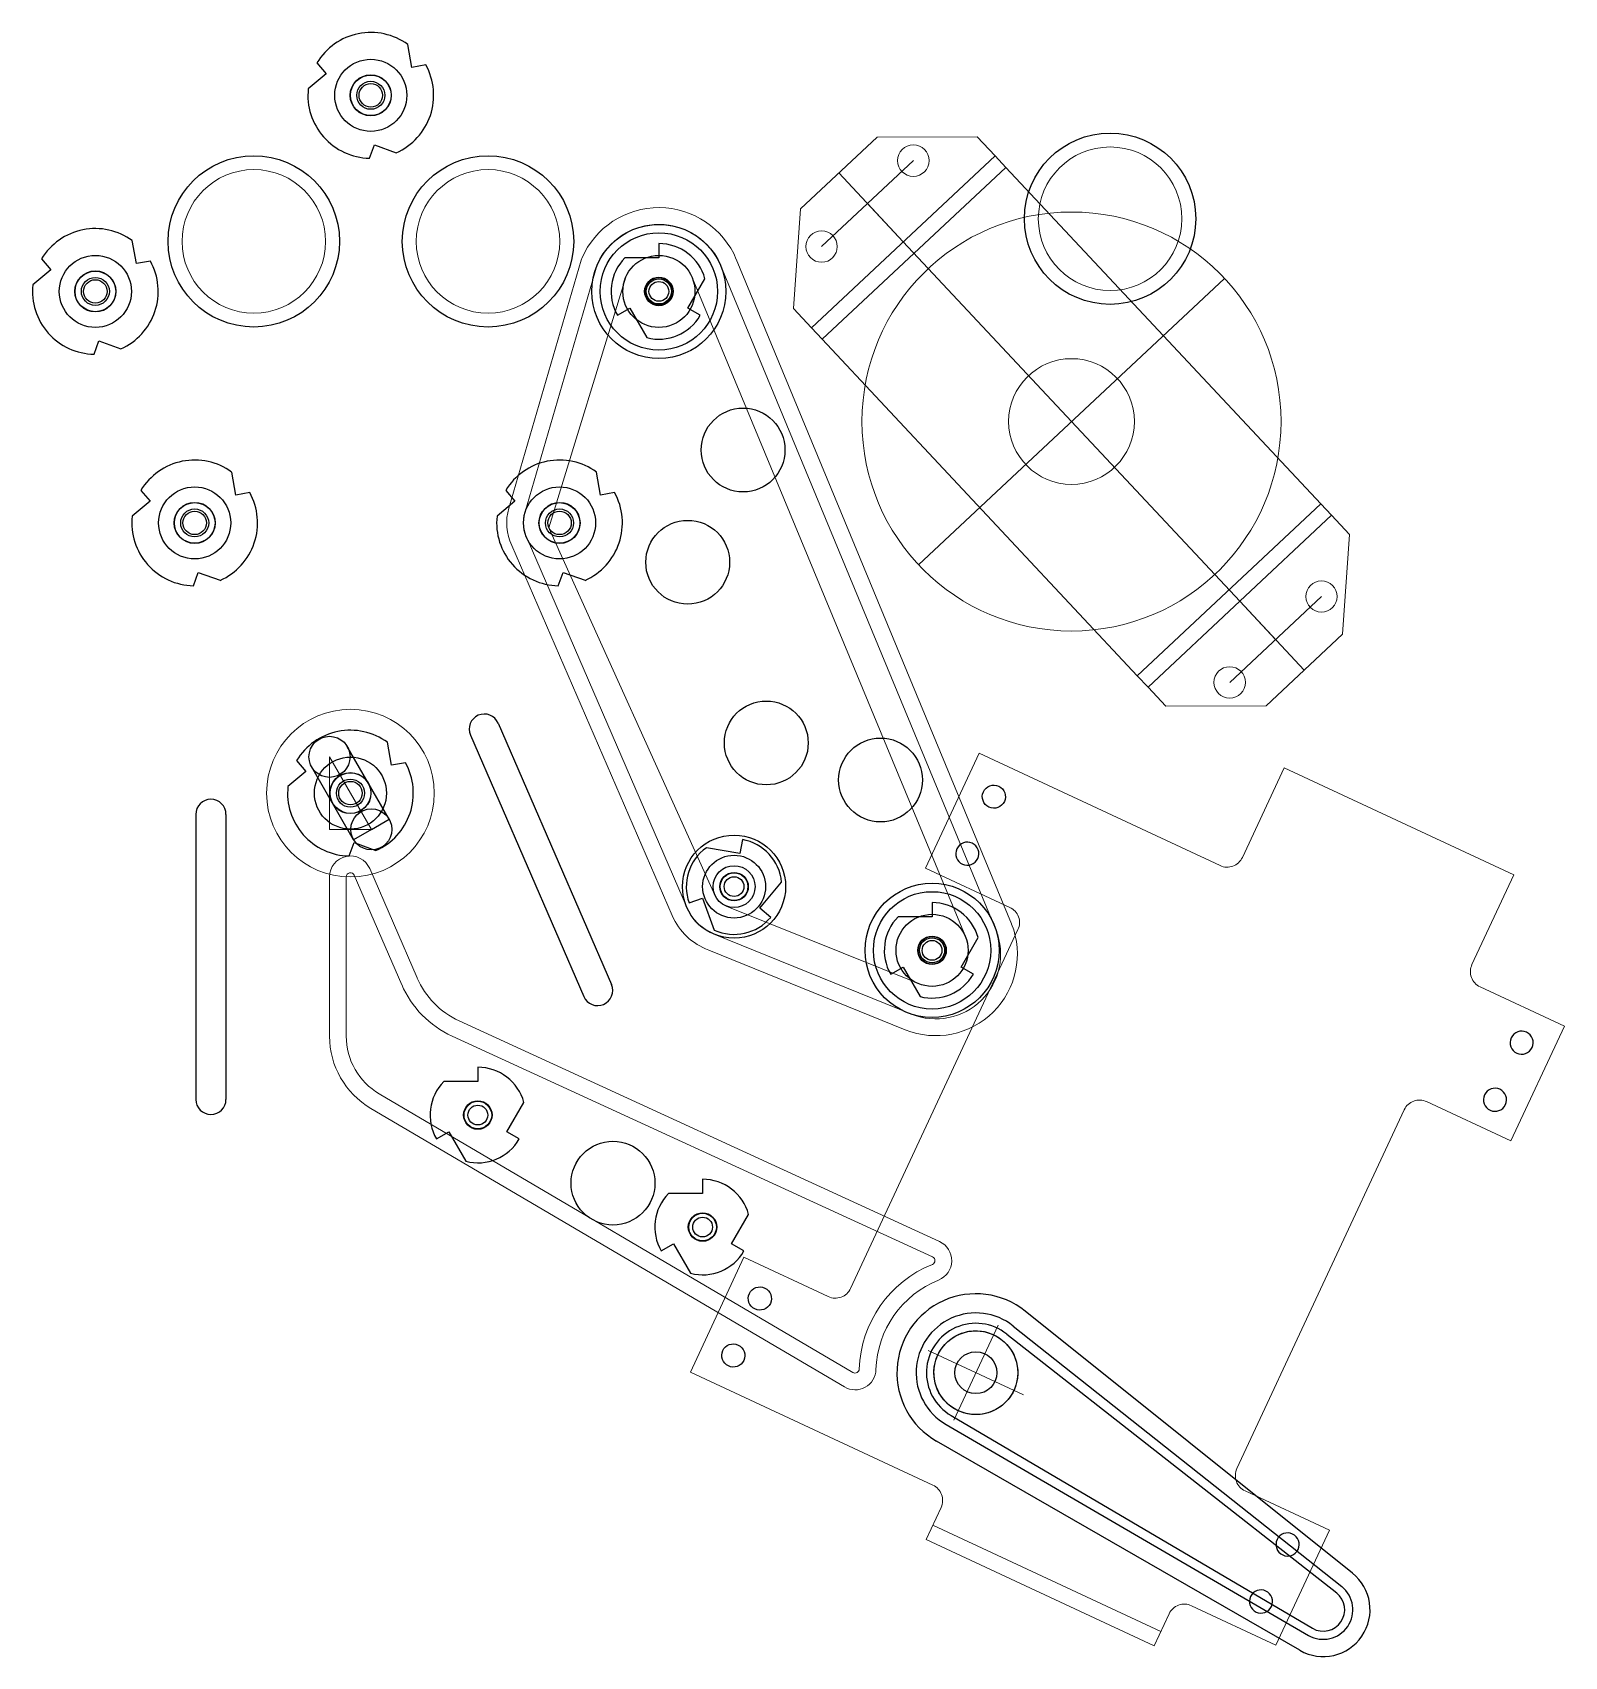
# Model space of a CAD drawing. Extents: x 0.06 to 9.2, y 5.47 to 15.16.
import ezdxf

# ---------------------------------------------------------------- set-up
doc = ezdxf.new("R2010")
doc.units = 0
doc.header["$LTSCALE"] = 5
doc.header["$MEASUREMENT"] = 0
doc.layers.get('0').update_dxf_attribs({"color": 42})
for name, color, linetype in [('3_250BIT_500TAB', 5, 'Continuous'), ('6_125BIT_500DEP', 5, 'Continuous'), ('X_DROPS', 4, 'Continuous'), ('X_ROLLOVER', 4, 'Continuous'), ('X_SMPOSTS', 4, 'Continuous'), ('Z0_CUT250', 4, 'Continuous'), ('Z0_CUT500', 4, 'Continuous'), ('Z_TATTOOMYSTIQUE', 37, 'Continuous')]:
    doc.layers.add(name, color=color, linetype=linetype)
doc.layers.add('UNASSIGNED', color=7, linetype='Continuous', lineweight=0)

msp = doc.modelspace()

# ---------------------------------------------------------------- linework, layer by layer
at = {"color": 47, "linetype": 'Continuous', "lineweight": 5}
for p, q in [((3.4292, 13.7737), (2.9978, 12.2951)), ((4.1663, 13.7691), (5.8082, 9.8039)), ((3.5992, 13.7007), (3.1411, 12.2046)), ((3.9954, 13.6983), (5.625, 9.7669)), ((3.9682, 9.9317), (3.0103, 12.1418)), ((4.1327, 10.0106), (3.1411, 12.2046)), ((5.3605, 9.4799), (4.1986, 9.9488)), ((5.3039, 9.3038), (4.1299, 9.7797))]:
    msp.add_line(p, q, dxfattribs=at)
at = {"color": 30, "linetype": 'Continuous', "lineweight": 25}
for centre, radius in [((2.0783, 14.7859), 0.215), ((2.0783, 14.7859), 0.07), ((0.4354, 13.6159), 0.215), ((0.4354, 13.6159), 0.07), ((1.0279, 12.2348), 0.215), ((3.2042, 12.2348), 0.215), ((1.0279, 12.2348), 0.07), ((3.2042, 12.2348), 0.07), ((1.957, 10.6226), 0.215), ((1.957, 10.6226), 0.07)]:
    msp.add_circle(centre, radius, dxfattribs=at)
at = {"color": 47, "linetype": 'Continuous', "lineweight": 25}
for centre, radius in [((3.7968, 13.6159), 0.4), ((3.7968, 13.6159), 0.215), ((4.2454, 10.0647), 0.3075), ((4.2454, 10.0647), 0.125), ((5.4264, 9.6846), 0.4), ((5.4264, 9.6846), 0.215)]:
    msp.add_circle(centre, radius, dxfattribs=at)
at = {"layer": '3_250BIT_500TAB', "color": 5, "linetype": 'Continuous', "lineweight": 25}
for centre in [(4.2991, 12.6698), (3.9688, 12), (4.4376, 10.9219), (5.1191, 10.701), (3.5231, 8.2956), (5.6876, 7.1647)]:
    msp.add_circle(centre, 0.25, dxfattribs=at)
at = {"layer": '6_125BIT_500DEP', "color": 5, "linetype": 'Continuous', "lineweight": 25}
for p, q in [((2.6728, 10.9687), (3.3488, 9.4089)), ((2.838, 11.0403), (3.514, 9.4805)), ((2.1881, 10.4674), (1.9381, 10.9004)), ((1.9759, 10.3449), (1.7259, 10.7779)), ((1.0346, 10.4956), (1.0346, 8.7956)), ((1.2146, 10.4956), (1.2146, 8.7956)), ((2.082, 10.4061), (2.1881, 10.4674)), ((2.082, 10.4061), (1.9759, 10.3449))]:
    msp.add_line(p, q, dxfattribs=at)
for centre, radius in [((2.0783, 14.7859), 0.1225), ((0.4354, 13.6159), 0.1225), ((3.7968, 13.6159), 0.0825), ((1.0279, 12.2348), 0.1225), ((3.2042, 12.2348), 0.1225), ((1.832, 10.8392), 0.1225), ((1.957, 10.6226), 0.1225), ((2.082, 10.4061), 0.1225), ((4.2454, 10.0647), 0.0825), ((5.4264, 9.6846), 0.0825), ((2.7169, 8.7018), 0.0825), ((4.0575, 8.0335), 0.0825)]:
    msp.add_circle(centre, radius, dxfattribs=at)
for centre, start, end in [((2.7554, 11.0045), 23.43048, -156.56952), ((1.1246, 10.4956), 0, 180), ((3.4314, 9.4447), -156.56952, 23.43048), ((1.1246, 8.7956), 180, 0)]:
    msp.add_arc(centre, 0.09, start, end, dxfattribs=at)
at = {"layer": 'UNASSIGNED', "color": 4, "linetype": 'Continuous', "lineweight": 25}
for p, q in [((2.323, 14.9521), (2.2988, 15.0892)), ((1.7573, 14.9798), (1.812, 14.9146)), ((2.4067, 14.9669), (2.323, 14.9521)), ((1.812, 14.9146), (1.7054, 14.8252)), ((2.0709, 14.4109), (2.0999, 14.4908)), ((2.0999, 14.4908), (2.2307, 14.4432)), ((0.6801, 13.7822), (0.6559, 13.9192)), ((3.7968, 13.9009), (3.7968, 13.8159)), ((0.1144, 13.8098), (0.169, 13.7447)), ((0.7638, 13.797), (0.6801, 13.7822)), ((3.7968, 13.8159), (3.5937, 13.8159)), ((0.169, 13.7447), (0.0624, 13.6553)), ((3.97, 13.5159), (4.0715, 13.6918)), ((3.55, 13.4734), (3.6236, 13.5159)), ((3.6236, 13.5159), (3.7251, 13.3401)), ((4.0436, 13.4734), (3.97, 13.5159)), ((0.4279, 13.241), (0.457, 13.3209)), ((0.457, 13.3209), (0.5877, 13.2733)), ((1.2726, 12.4011), (1.2485, 12.5381)), ((3.4489, 12.4011), (3.4247, 12.5381)), ((0.707, 12.4287), (0.7616, 12.3636)), ((1.3564, 12.4159), (1.2726, 12.4011)), ((2.8832, 12.4287), (2.9378, 12.3636)), ((3.5326, 12.4159), (3.4489, 12.4011)), ((0.7616, 12.3636), (0.655, 12.2742)), ((2.9378, 12.3636), (2.8313, 12.2742)), ((1.0205, 11.8599), (1.0496, 11.9398)), ((1.0496, 11.9398), (1.1803, 11.8922)), ((3.1968, 11.8599), (3.2258, 11.9398)), ((3.2258, 11.9398), (3.3566, 11.8922)), ((2.2017, 10.7889), (2.1775, 10.9259)), ((1.636, 10.8165), (1.6906, 10.7514)), ((2.2854, 10.8037), (2.2017, 10.7889)), ((1.6906, 10.7514), (1.584, 10.662)), ((1.9495, 10.2477), (1.9786, 10.3276)), ((1.9786, 10.3276), (2.1094, 10.28)), ((4.2801, 10.2616), (4.0802, 10.2969)), ((4.2949, 10.3453), (4.2801, 10.2616)), ((4.3986, 9.9361), (4.5291, 10.0917)), ((3.9776, 9.9672), (4.0575, 9.9963)), ((4.0575, 9.9963), (4.1269, 9.8055)), ((4.4637, 9.8815), (4.3986, 9.9361)), ((5.4264, 9.8846), (5.2234, 9.8846)), ((5.4264, 9.9696), (5.4264, 9.8846)), ((5.5996, 9.5846), (5.7011, 9.7604)), ((5.1796, 9.5421), (5.2532, 9.5846)), ((5.2532, 9.5846), (5.3547, 9.4087)), ((5.6732, 9.5421), (5.5996, 9.5846)), ((2.7169, 8.9868), (2.7169, 8.9018)), ((2.7169, 8.9018), (2.5139, 8.9018)), ((2.8901, 8.6018), (2.9916, 8.7776)), ((2.4701, 8.5593), (2.5437, 8.6018)), ((2.5437, 8.6018), (2.6452, 8.426)), ((2.9637, 8.5593), (2.8901, 8.6018)), ((4.0575, 8.3185), (4.0575, 8.2335)), ((4.0575, 8.2335), (3.8544, 8.2335)), ((4.2307, 7.9335), (4.3322, 8.1093)), ((3.8107, 7.891), (3.8843, 7.9335)), ((3.8843, 7.9335), (3.9858, 7.7577)), ((4.3043, 7.891), (4.2307, 7.9335))]:
    msp.add_line(p, q, dxfattribs=at)
for centre, radius in [((2.0783, 14.7859), 0.1212), ((2.0783, 14.7859), 0.0835), ((0.4354, 13.6159), 0.1212), ((0.4354, 13.6159), 0.0835), ((3.7968, 13.6159), 0.085), ((3.7968, 13.6159), 0.059), ((1.0279, 12.2348), 0.1212), ((1.0279, 12.2348), 0.0835), ((3.2042, 12.2348), 0.1212), ((3.2042, 12.2348), 0.0835), ((1.957, 10.6226), 0.1212), ((1.957, 10.6226), 0.0835), ((4.2454, 10.0647), 0.085), ((4.2454, 10.0647), 0.059), ((5.4264, 9.6846), 0.085), ((5.4264, 9.6846), 0.059), ((2.7169, 8.7018), 0.085), ((2.7169, 8.7018), 0.059), ((4.0575, 8.0335), 0.085), ((4.0575, 8.0335), 0.059)]:
    msp.add_circle(centre, radius, dxfattribs=at)
for centre, radius, start, end in [((2.0783, 14.7859), 0.375, 53.97701, 148.86463), ((2.0783, 14.7859), 0.375, -66.02299, 28.86463), ((2.0783, 14.7859), 0.375, 173.97701, -91.13537), ((0.4354, 13.6159), 0.375, 53.97701, 148.86463), ((3.7968, 13.6159), 0.285, 15.43207, 90), ((0.4354, 13.6159), 0.375, -66.02299, 28.86463), ((3.7968, 13.6159), 0.285, 135.43207, -150), ((0.4354, 13.6159), 0.375, 173.97701, -91.13537), ((3.7968, 13.6159), 0.285, -104.56793, -30), ((1.0279, 12.2348), 0.375, 53.97701, 148.86463), ((3.2042, 12.2348), 0.375, 53.97701, 148.86463), ((1.0279, 12.2348), 0.375, -66.02299, 28.86463), ((3.2042, 12.2348), 0.375, -66.02299, 28.86463), ((1.0279, 12.2348), 0.375, 173.97701, -91.13537), ((3.2042, 12.2348), 0.375, 173.97701, -91.13537), ((1.957, 10.6226), 0.375, 53.97701, 148.86463), ((1.957, 10.6226), 0.375, -66.02299, 28.86463), ((1.957, 10.6226), 0.375, 173.97701, -91.13537), ((4.2454, 10.0647), 0.285, 125.43207, -160), ((4.2454, 10.0647), 0.285, 5.43207, 80), ((5.4264, 9.6846), 0.285, 135.43207, -150), ((5.4264, 9.6846), 0.285, 15.43207, 90), ((4.2454, 10.0647), 0.285, -114.56793, -40), ((5.4264, 9.6846), 0.285, -104.56793, -30), ((2.7169, 8.7018), 0.285, 15.43207, 90), ((2.7169, 8.7018), 0.285, 135.43207, -150), ((2.7169, 8.7018), 0.285, -104.56793, -30), ((4.0575, 8.0335), 0.285, 15.43207, 90), ((4.0575, 8.0335), 0.285, 135.43207, -150), ((4.0575, 8.0335), 0.285, -104.56793, -30)]:
    msp.add_arc(centre, radius, start, end, dxfattribs=at)
at = {"layer": 'X_DROPS', "color": 5, "linetype": 'Continuous', "lineweight": 5}
for centre in [(6.4883, 14.0497), (1.3805, 13.9145), (2.7776, 13.9145)]:
    msp.add_circle(centre, 0.4281, dxfattribs=at)
at = {"layer": 'X_ROLLOVER', "color": 6, "linetype": 'Continuous', "lineweight": 5}
for p, q in [((1.832, 10.4061), (1.832, 10.8392)), ((2.082, 10.4061), (1.832, 10.8392)), ((2.082, 10.4061), (1.832, 10.4061))]:
    msp.add_line(p, q, dxfattribs=at)
at = {"layer": 'X_ROLLOVER', "color": 27, "linetype": 'Continuous', "lineweight": 25}
for p, q in [((7.9345, 5.9682), (5.9819, 7.5321)), ((5.8718, 7.3947), (7.84, 5.8503)), ((5.9104, 7.4428), (7.8703, 5.8881)), ((5.5406, 6.9093), (7.6962, 5.6395)), ((5.5098, 6.8558), (7.6721, 5.5975)), ((7.6208, 5.5085), (5.4527, 6.7566))]:
    msp.add_line(p, q, dxfattribs=at)
for centre, radius in [((3.7968, 13.6159), 0.35), ((3.7968, 13.6159), 0.075), ((4.2454, 10.0647), 0.1875), ((5.4264, 9.6846), 0.35), ((5.4264, 9.6846), 0.075), ((5.6876, 7.1647), 0.125)]:
    msp.add_circle(centre, radius, dxfattribs=at)
at = {"layer": 'X_ROLLOVER', "color": 6, "linetype": 'Continuous', "lineweight": 5}
msp.add_circle((1.957, 10.6226), 0.5, dxfattribs=at)
at = {"layer": 'X_ROLLOVER', "color": 27, "linetype": 'Continuous', "lineweight": 25}
for centre, radius, start, end in [((5.6876, 7.1647), 0.4708, 51.30704, -119.92705), ((5.6876, 7.1647), 0.3564, 51.30704, -119.92705), ((5.6876, 7.1647), 0.2947, 51.30704, -119.92705), ((7.76, 5.7504), 0.2791, -119.92705, 51.30704), ((7.76, 5.7504), 0.1764, -119.92705, 51.30704), ((7.76, 5.7504), 0.1279, -119.92705, 51.30704)]:
    msp.add_arc(centre, radius, start, end, dxfattribs=at)
at = {"layer": 'X_SMPOSTS', "color": 3, "linetype": 'Continuous', "lineweight": 25}
for centre in [(6.4883, 14.0497), (1.3805, 13.9145), (2.7776, 13.9145)]:
    msp.add_circle(centre, 0.5111, dxfattribs=at)
at = {"layer": 'Z0_CUT250', "color": 47, "linetype": 'Continuous', "lineweight": 5}
for p, q in [((2.9978, 12.2951), (3.4292, 13.7737)), ((4.1663, 13.7691), (5.8082, 9.8039)), ((3.9682, 9.9317), (3.0103, 12.1418)), ((5.3039, 9.3038), (4.1299, 9.7797))]:
    msp.add_line(p, q, dxfattribs=at)
at = {"layer": 'Z0_CUT250', "color": 6, "linetype": 'Continuous', "lineweight": 5}
for p, q in [((1.932, 10.1226), (1.932, 9.1727)), ((1.9799, 10.1326), (2.2628, 9.4798)), ((5.4292, 7.8564), (2.5629, 9.1732)), ((4.9543, 7.1659), (2.1291, 8.828))]:
    msp.add_line(p, q, dxfattribs=at)
at = {"layer": 'Z0_CUT250', "color": 47, "linetype": 'Continuous', "lineweight": 5}
for centre in [(3.7968, 13.6159), (5.4264, 9.6846)]:
    msp.add_circle(centre, 0.075, dxfattribs=at)
for centre, radius, start, end in [((3.7968, 13.6161), 0.3999, 22.49335, 156.79876), ((3.2042, 12.2348), 0.215, 163.73491, -154.36879), ((4.225, 10.043), 0.2799, -156.56952, -109.86488), ((5.449, 9.6618), 0.3863, -112.06562, 21.57948)]:
    msp.add_arc(centre, radius, start, end, dxfattribs=at)
at = {"layer": 'Z0_CUT250', "color": 6, "linetype": 'Continuous', "lineweight": 5}
for centre, radius, start, end in [((1.957, 10.1226), 0.025, 23.43048, 180), ((2.8133, 9.7184), 0.6, -156.56952, -114.67318), ((2.332, 9.1727), 0.4, 180, -120.46961), ((5.4188, 7.8337), 0.025, -68.11344, 65.32682), ((5.6876, 7.1647), 0.696, 111.88656, 178.19275), ((4.9669, 7.1874), 0.025, -120.46961, -1.80725)]:
    msp.add_arc(centre, radius, start, end, dxfattribs=at)
at = {"layer": 'Z0_CUT500', "color": 47, "linetype": 'Continuous', "lineweight": 5}
for p, q in [((2.9018, 12.3231), (3.3332, 13.8017)), ((4.2587, 13.8074), (5.9006, 9.8421)), ((3.8764, 9.8919), (2.9193, 12.1005)), ((1.832, 10.1226), (1.832, 9.1727)), ((2.0717, 10.1724), (2.3546, 9.5196)), ((5.2663, 9.2111), (4.094, 9.6864)), ((5.471, 7.9473), (2.6046, 9.264)), ((4.9036, 7.0797), (2.0784, 8.7418))]:
    msp.add_line(p, q, dxfattribs=at)
for centre, radius in [((2.7169, 8.7018), 0.0825), ((3.5231, 8.2956), 0.25), ((4.0575, 8.0335), 0.0825)]:
    msp.add_circle(centre, radius, dxfattribs=at)
for centre, radius, start, end in [((3.7968, 13.6161), 0.4999, 22.49335, 156.79876), ((3.4292, 13.7737), 0.1, 156.79876, 163.73491), ((3.2042, 12.2348), 0.315, 163.73491, -154.7514), ((1.957, 10.1226), 0.125, 23.43048, 180), ((4.225, 10.043), 0.3799, -156.56952, -110.17662), ((5.449, 9.6618), 0.4863, -112.06562, 21.57948), ((5.8082, 9.8039), 0.1, 21.57948, 22.49335), ((2.8133, 9.7184), 0.5, -156.56952, -114.67318), ((2.332, 9.1727), 0.5, 180, -120.46961), ((5.4188, 7.8337), 0.125, -68.11344, 65.32682), ((5.6876, 7.1647), 0.596, 111.88656, 178.19275), ((4.9669, 7.1874), 0.125, -120.46961, -1.80725)]:
    msp.add_arc(centre, radius, start, end, dxfattribs=at)
at = {"layer": 'Z_TATTOOMYSTIQUE', "color": 4, "linetype": 'Continuous', "lineweight": 5}
for p, q in [((4.6419, 14.1089), (5.0982, 14.5361)), ((5.0982, 14.5361), (5.6952, 14.5385)), ((5.802, 14.4245), (5.6952, 14.5385)), ((4.707, 13.3993), (5.802, 14.4245)), ((4.7672, 13.8837), (5.3147, 14.3963)), ((4.7711, 13.3309), (5.8661, 14.356)), ((5.8661, 14.356), (4.7711, 13.3309)), ((5.802, 14.4245), (5.8661, 14.356)), ((5.8661, 14.356), (7.7455, 12.3485)), ((5.2545, 13.9119), (4.8701, 14.3225)), ((4.6002, 13.5134), (4.6419, 14.1089)), ((5.0409, 14.14), (5.2545, 13.9119)), ((5.2545, 13.9119), (7.2621, 11.7675)), ((5.3458, 11.9854), (7.1708, 13.694)), ((4.707, 13.3993), (4.6002, 13.5134)), ((4.7711, 13.3309), (4.707, 13.3993)), ((6.6505, 11.3233), (4.7711, 13.3309)), ((7.7455, 12.3485), (6.6505, 11.3233)), ((7.7455, 12.3485), (6.6505, 11.3233)), ((7.8096, 12.2801), (7.7455, 12.3485)), ((6.7146, 11.2549), (7.8096, 12.2801)), ((7.9164, 12.166), (7.8096, 12.2801)), ((7.8747, 11.5704), (7.9164, 12.166)), ((7.2019, 11.2831), (7.7494, 11.7957)), ((7.2621, 11.7675), (7.6465, 11.3569)), ((7.2621, 11.7675), (7.4757, 11.5394)), ((7.4184, 11.1433), (7.8747, 11.5704)), ((6.6505, 11.3233), (6.7146, 11.2549)), ((6.8214, 11.1408), (6.7146, 11.2549)), ((6.8214, 11.1408), (7.4184, 11.1433)), ((5.7064, 10.8607), (5.387, 10.1758)), ((5.7064, 10.8607), (7.1443, 10.1902)), ((7.5269, 10.7739), (7.2773, 10.2386)), ((8.8967, 10.1351), (7.5269, 10.7739)), ((5.8905, 9.941), (5.387, 10.1758)), ((8.6471, 9.5999), (8.8967, 10.1351)), ((4.9406, 7.6671), (5.9389, 9.808)), ((8.6955, 9.4669), (9.199, 9.2321)), ((8.8796, 8.5472), (9.199, 9.2321)), ((7.2448, 6.5926), (8.2431, 8.7335)), ((8.8796, 8.5472), (8.3761, 8.7819)), ((3.9847, 7.1685), (4.3041, 7.8534)), ((4.3041, 7.8534), (4.8075, 7.6187)), ((5.5554, 6.8812), (5.8198, 7.4482)), ((5.4041, 7.2969), (5.9711, 7.0325)), ((5.4316, 6.4938), (3.9847, 7.1685)), ((7.2932, 6.4596), (7.7967, 6.2248)), ((5.3912, 6.1703), (5.48, 6.3608)), ((6.7913, 5.6201), (5.4305, 6.2546)), ((7.4773, 5.5399), (7.7967, 6.2248)), ((6.752, 5.5357), (5.3912, 6.1703)), ((6.8408, 5.7262), (6.752, 5.5357)), ((7.4773, 5.5399), (6.9738, 5.7747))]:
    msp.add_line(p, q, dxfattribs=at)
for centre, radius in [((5.3147, 14.3963), 0.0938), ((6.2583, 12.8397), 1.25), ((4.7672, 13.8837), 0.0938), ((6.2583, 12.8397), 0.375), ((7.7494, 11.7957), 0.0938), ((7.2019, 11.2831), 0.0938)]:
    msp.add_circle(centre, radius, dxfattribs=at)
at = {"layer": 'Z_TATTOOMYSTIQUE', "color": 4, "linetype": 'Continuous', "lineweight": 25, "extrusion": (0, 0, -1)}
for centre, major_axis in [((5.7951, 10.6012), (0.0625, -0.0292)), ((4.3992, 7.6075), (0.0625, -0.0292)), ((5.6876, 7.1647), (0.2266, -0.1057)), ((4.2405, 7.2673), (0.0625, -0.0292))]:
    msp.add_ellipse(centre, major_axis=major_axis, ratio=1, start_param=4.712389, end_param=10.995574, dxfattribs=at)
for centre in [(5.6365, 10.261), (8.9432, 9.1333), (8.7845, 8.7931), (7.5471, 6.1396), (7.3885, 5.7994)]:
    msp.add_ellipse(centre, major_axis=(0.0292, 0.0625), ratio=1, dxfattribs=at)
at = {"layer": 'Z_TATTOOMYSTIQUE', "color": 4, "linetype": 'Continuous', "lineweight": 5}
for points in [[(7.2208, 10.1869), (7.1958, 10.1778), (7.1683, 10.179), (7.1443, 10.1902)], [(7.2773, 10.2386), (7.2661, 10.2146), (7.2457, 10.196), (7.2208, 10.1869)], [(5.8905, 9.941), (5.9145, 9.9298), (5.9332, 9.9095), (5.9422, 9.8845)], [(5.9422, 9.8845), (5.9513, 9.8596), (5.9501, 9.8321), (5.9389, 9.808)], [(8.6438, 9.5233), (8.6347, 9.5483), (8.6359, 9.5758), (8.6471, 9.5999)], [(8.6955, 9.4669), (8.6715, 9.4781), (8.6528, 9.4984), (8.6438, 9.5233)], [(8.2431, 8.7335), (8.2543, 8.7576), (8.2747, 8.7762), (8.2996, 8.7853)], [(8.2996, 8.7853), (8.3246, 8.7944), (8.3521, 8.7932), (8.3761, 8.7819)], [(4.9406, 7.6671), (4.9293, 7.643), (4.909, 7.6244), (4.8841, 7.6153)], [(4.8841, 7.6153), (4.8591, 7.6062), (4.8316, 7.6074), (4.8075, 7.6187)], [(7.2414, 6.5161), (7.2324, 6.541), (7.2336, 6.5685), (7.2448, 6.5926)], [(5.4316, 6.4938), (5.4557, 6.4826), (5.4743, 6.4623), (5.4834, 6.4373)], [(7.2932, 6.4596), (7.2691, 6.4708), (7.2505, 6.4911), (7.2414, 6.5161)], [(5.4834, 6.4373), (5.4925, 6.4124), (5.4913, 6.3848), (5.48, 6.3608)], [(6.8408, 5.7262), (6.852, 5.7503), (6.8723, 5.7689), (6.8973, 5.778)], [(6.8973, 5.778), (6.9222, 5.7871), (6.9498, 5.7859), (6.9738, 5.7747)]]:
    msp.add_open_spline(points, degree=3, dxfattribs=at)

doc.saveas('drawing.dxf')
